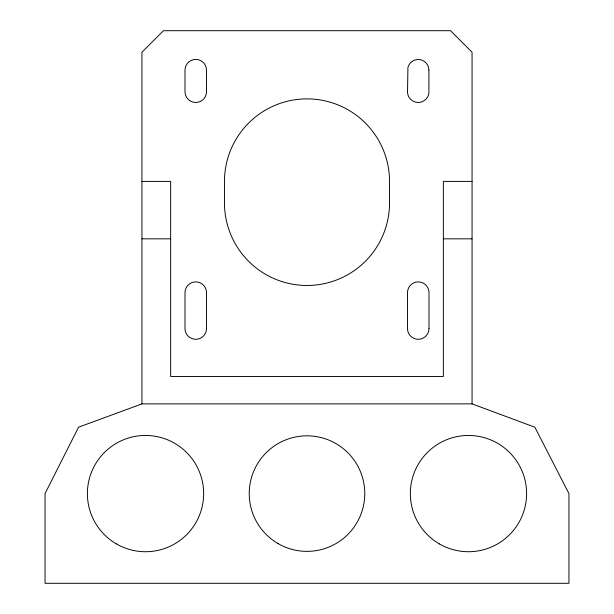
<?xml version="1.0" encoding="UTF-8"?>
<svg xmlns="http://www.w3.org/2000/svg" width="614" height="614" viewBox="0 0 614 614"><rect width="100%" height="100%" fill="white"/><g stroke="black" fill="none" stroke-linecap="round" stroke-linejoin="round"><path stroke-width="0.92" d="M141.941 403.882L78.538 427.214L45.052 493.595L45.052 583.3L568.948 583.3L568.948 493.595L534.855 427.206L472.059 403.882L141.941 403.882L141.941 52.228L163.47 30.7L450.53 30.7L472.059 52.228L472.059 403.882M141.941 181.406L170.646 181.406L170.646 376.451L443.354 376.451L443.354 181.406L472.059 181.406M141.941 238.823L170.646 238.823M443.354 238.823L472.059 238.823M428.917 70.173L428.902 90.258A10.768 10.768 0 0 1 418.28 102.469A10.768 10.768 0 0 1 407.558 90.335L407.926 67.41A10.676 10.676 0 0 1 428.549 67.41L428.917 70.173M429.002 328.528L429.002 292.648A10.768 10.768 0 0 0 418.241 281.88A10.768 10.768 0 0 0 407.473 292.648L407.473 328.528A10.768 10.768 0 0 0 418.241 339.296A10.768 10.768 0 0 0 429.002 328.528M389.529 202.942L389.529 181.406A82.529 82.529 0 0 0 307 98.877A82.529 82.529 0 0 0 224.471 181.406L224.471 202.942A82.529 82.529 0 0 0 307 285.472A82.529 82.529 0 0 0 389.529 202.942M206.527 91.701L206.527 70.173A10.768 10.768 0 0 0 195.759 59.404A10.768 10.768 0 0 0 184.998 70.173L184.998 91.701A10.768 10.768 0 0 0 195.759 102.469A10.768 10.768 0 0 0 206.527 91.701M206.527 328.528L206.527 292.648A10.768 10.768 0 0 0 195.759 281.88A10.768 10.768 0 0 0 184.998 292.648L184.998 328.528A10.768 10.768 0 0 0 195.759 339.296A10.768 10.768 0 0 0 206.527 328.528M278.111 543.62A57.77 57.77 0 0 0 364.77 493.595A57.77 57.77 0 0 0 278.111 443.561A57.77 57.77 0 0 0 278.111 543.62M116.46 543.935A58.13 58.13 0 0 0 203.656 493.595A58.13 58.13 0 0 0 116.46 443.247A58.13 58.13 0 0 0 116.46 543.935M439.409 543.935A58.13 58.13 0 0 0 526.605 493.595A58.13 58.13 0 0 0 439.409 443.247A58.13 58.13 0 0 0 439.409 543.935"/></g></svg>
